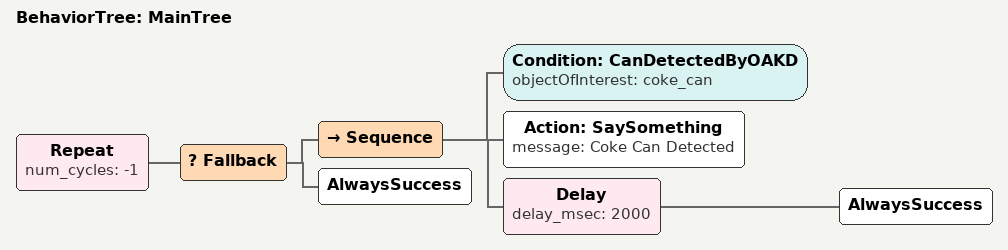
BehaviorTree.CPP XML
<root main_tree_to_execute="MainTree">
    <BehaviorTree ID="MainTree">
        <Repeat num_cycles="-1">
            <Fallback>
                <Sequence>
                     <Condition ID="CanDetectedByOAKD" objectOfInterest="coke_can" />
                     <Action ID="SaySomething" message="Coke Can Detected" />
                     <Delay delay_msec="2000">
                        <AlwaysSuccess />
                     </Delay>
                </Sequence>
                <AlwaysSuccess />
            </Fallback>
        </Repeat>
    </BehaviorTree>
</root>
